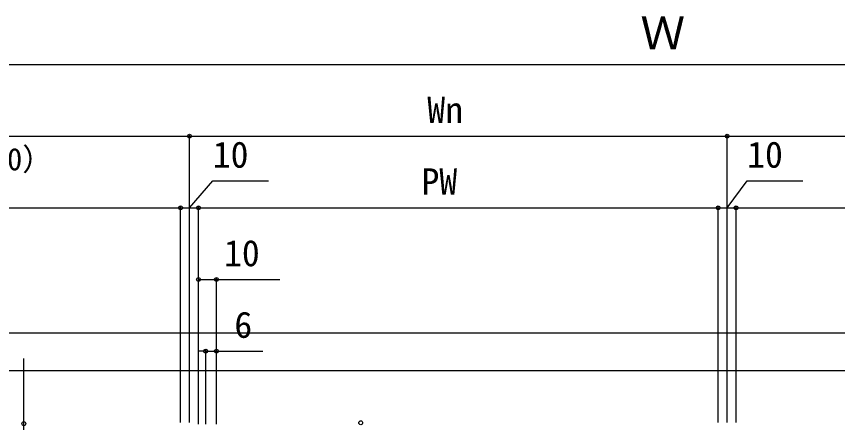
# Model space of a CAD drawing. Units: millimetres, scale not verified. Extents: x -874 to 876, y -1307 to 1301.
# Drawn here: x -37.7 to 420.5, y -378.5 to -151.7 of the extents above; entities that cross this region are included whole.
import ezdxf
from ezdxf.enums import TextEntityAlignment as Align

# ---------------------------------------------------------------- set-up
doc = ezdxf.new("R2010")
doc.units = ezdxf.units.MM
doc.header["$LTSCALE"] = 8
doc.layers.add('0-6_YKK_D', color=6, linetype='Continuous')
doc.layers.add('0-8_YSS_K', color=3, linetype='Continuous')
doc.styles.add('ＭＳ ゴシック', font='')
doc.styles.get('ＭＳ ゴシック').set_extended_font_data('MS Gothic')

msp = doc.modelspace()

# ---------------------------------------------------------------- linework, layer by layer
at = {"layer": '0-6_YKK_D'}
for p, q in [((-173.6, -178.617), (830.128, -178.617)), ((-191.1, -218.617), (58.9, -218.617)), ((58.9, -378.417), (58.9, -217.617)), ((58.9, -378.417), (58.9, -217.617)), ((58.9, -218.617), (358.9, -218.617)), ((358.9, -378.417), (358.9, -217.617)), ((358.9, -378.417), (358.9, -217.617)), ((358.9, -218.617), (708.9, -218.617)), ((-253.1, -258.617), (53.9, -258.617)), ((53.9, -378.417), (53.9, -257.617)), ((53.9, -378.417), (53.9, -257.617)), ((53.9, -258.617), (63.9, -258.617)), ((63.9, -378.417), (63.9, -257.617)), ((63.9, -378.417), (63.9, -257.617)), ((63.9, -258.617), (353.9, -258.617)), ((353.9, -378.417), (353.9, -257.617)), ((353.9, -378.417), (353.9, -257.617)), ((353.9, -258.617), (363.9, -258.617)), ((363.9, -378.417), (363.9, -257.617)), ((363.9, -378.417), (363.9, -257.617)), ((363.9, -258.617), (703.9, -258.617)), ((63.9, -379.417), (63.9, -297.617)), ((73.9, -379.417), (73.9, -297.617)), ((67.9, -338.617), (63.6, -338.617)), ((67.9, -379.417), (67.9, -337.617)), ((67.9, -338.617), (73.9, -338.617)), ((73.9, -379.417), (73.9, -337.617)), ((73.9, -338.617), (99.864, -338.617))]:
    msp.add_line(p, q, dxfattribs=at)
for points in [[(58.9, -258.617), (71.908, -243.617), (102.908, -243.617)], [(358.9, -258.617), (370.127, -243.617), (401.127, -243.617)], [(63.9, -298.617), (73.9, -298.617), (109.2, -298.617)], [(-33.6, -411.117), (-33.6, -379.117), (-33.6, -342.681)]]:
    msp.add_lwpolyline(points, dxfattribs=at)
for centre in [(58.9, -218.617), (58.9, -218.617), (358.9, -218.617), (358.9, -218.617), (53.9, -258.617), (53.9, -258.617), (63.9, -258.617), (63.9, -258.617), (353.9, -258.617), (353.9, -258.617), (363.9, -258.617), (363.9, -258.617), (63.9, -298.617), (73.9, -298.617), (67.9, -338.617), (73.9, -338.617), (-33.6, -379.117), (154.417, -378.617)]:
    msp.add_circle(centre, 1.075, dxfattribs=at)
at = {"layer": '0-8_YSS_K'}
for p, q in [((830.128, -328.617), (-303.6, -328.617)), ((830.128, -349.617), (-282.6, -349.617))]:
    msp.add_line(p, q, dxfattribs=at)

# ---------------------------------------------------------------- texts
at = {"layer": '0-6_YKK_D', "style": 'ＭＳ ゴシック'}
for s, height, p in [('Ｗ', 18.33, (310.508, -175.617)), ('Wn', 14.66, (191.57, -215.617)), ('（標準：250）', 12.46, (-127.87, -241.418)), ('10', 14.66, (71.839, -240.617)), ('10', 14.66, (370.058, -240.617)), ('PW', 14.66, (188.332, -255.617)), ('10', 14.66, (78.132, -295.617)), ('6', 14.66, (83.909, -335.617))]:
    msp.add_text(s, height=height, dxfattribs=at).set_placement(p, align=Align.BOTTOM_LEFT)

doc.saveas('drawing.dxf')
